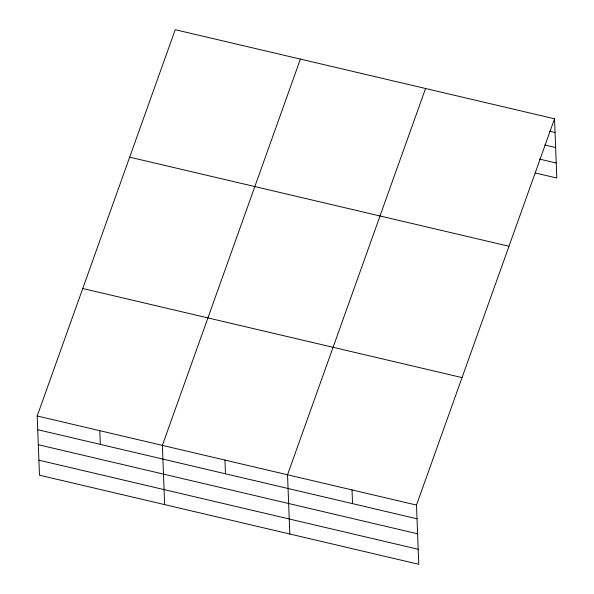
<?xml version="1.0" encoding="UTF-8"?>
<svg xmlns="http://www.w3.org/2000/svg" width="594" height="594" viewBox="0 0 594 594"><rect width="100%" height="100%" fill="white"/><g stroke="black" fill="none" stroke-linecap="round" stroke-linejoin="round"><path stroke-width="0.89" d="M554.529 118.793L416.498 505.071L418.777 564.3L39.471 475.207L37.199 415.978L175.223 29.7L554.529 118.793L556.801 178.022L535.313 172.973M300.393 59.103L162.37 445.374L164.642 504.61M425.564 88.499L287.533 474.777L289.813 534.006M549.68 131.244L555.056 132.507M544.884 145.003L555.635 147.527M539.211 159.006L556.229 163.001M129.678 157.172L508.976 246.265M82.744 288.506L462.05 377.598M37.199 415.978L416.498 505.071M37.726 429.692L417.025 518.785M38.298 444.713L417.604 533.806M38.892 460.187L418.198 549.279M352.019 489.924L352.546 503.638M224.948 460.075L225.475 473.789M99.785 430.68L100.304 444.394"/></g></svg>
